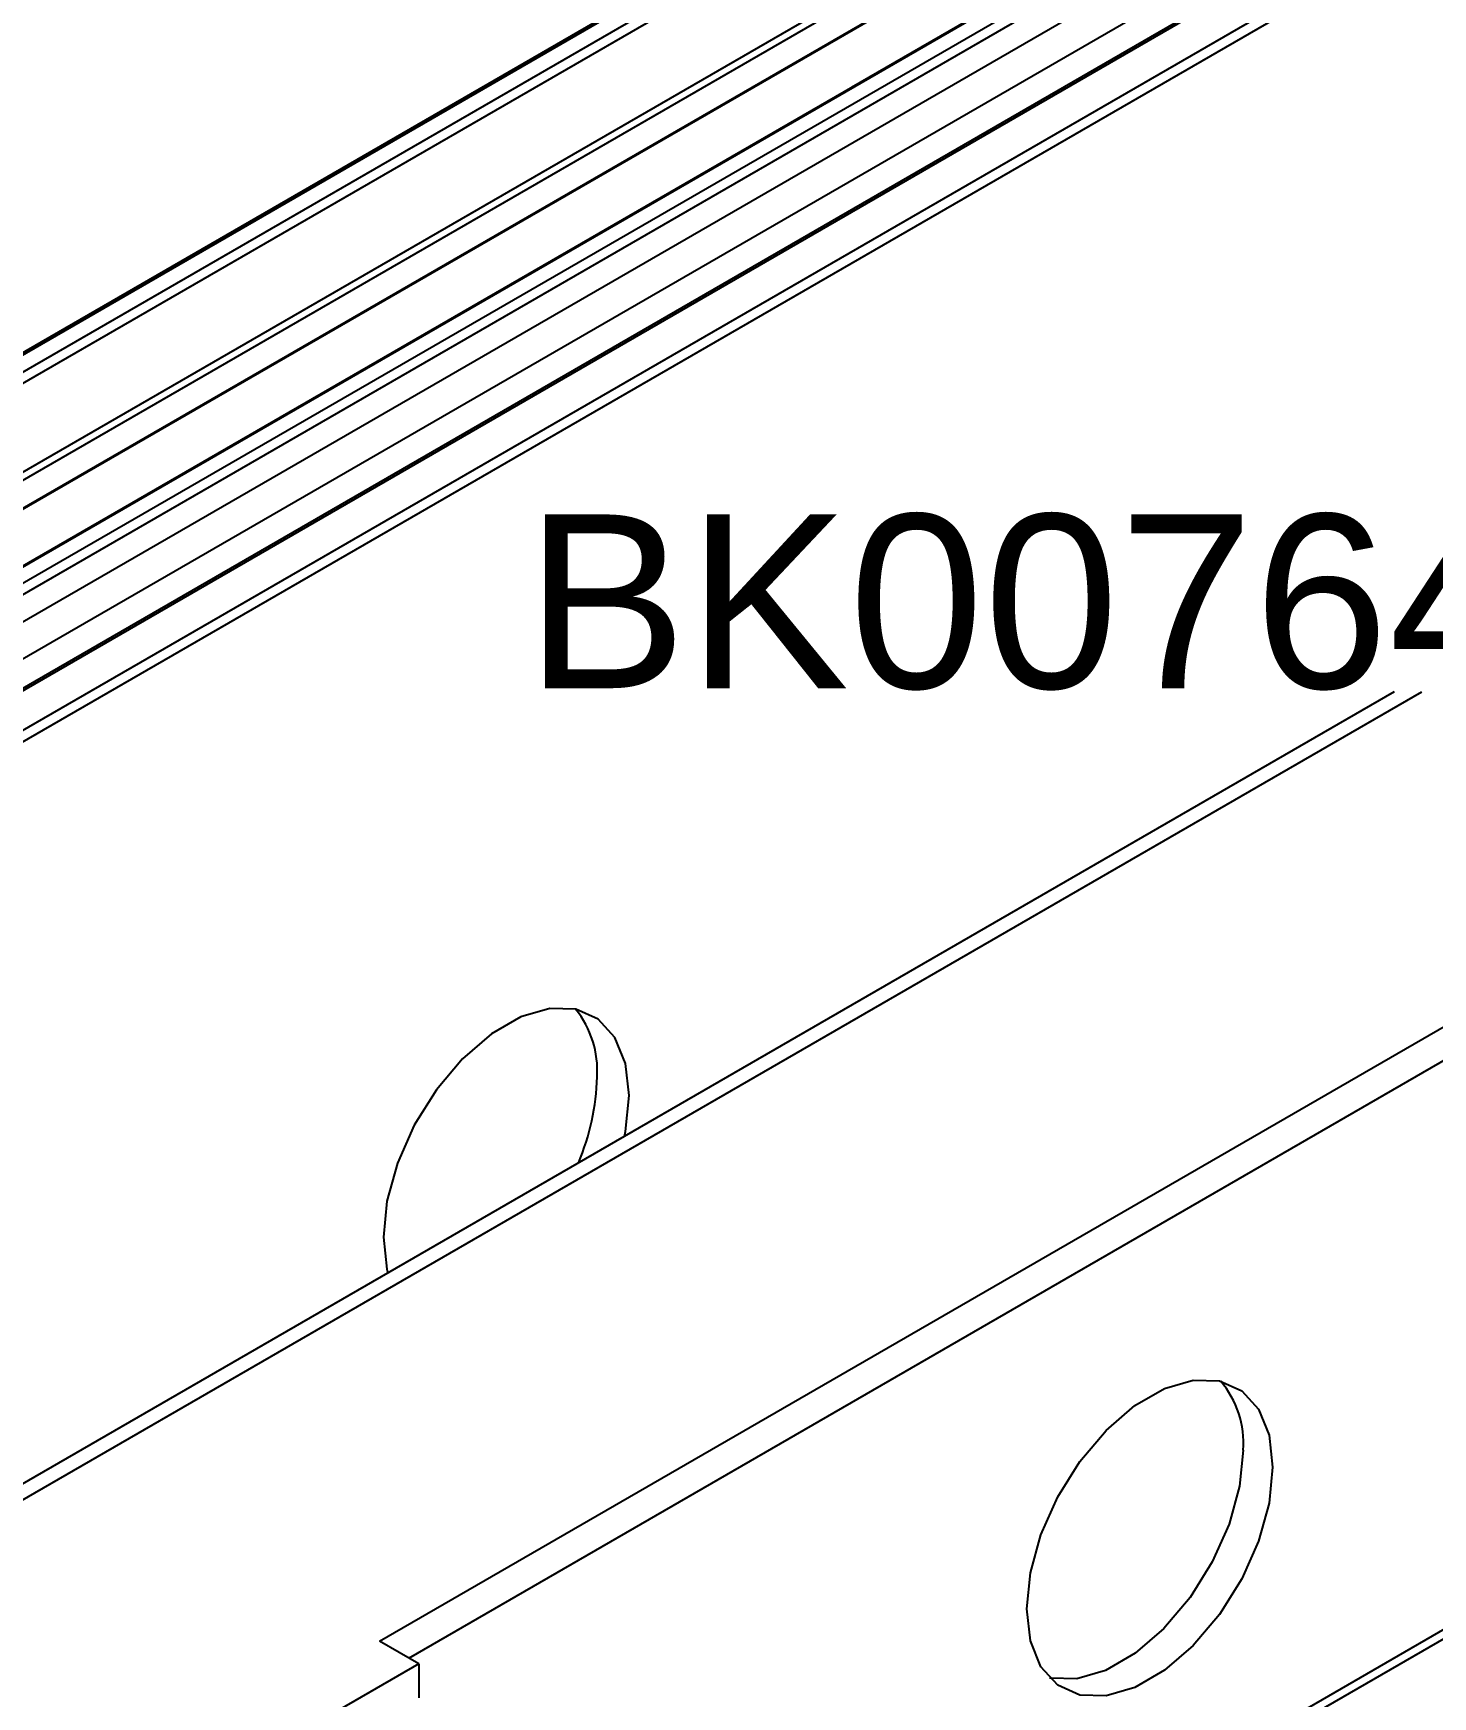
# Model space of a CAD drawing. Extents: x -3.7 to 17.5, y -9.7 to 0.
# Drawn here: x 3.965 to 5.979, y -6.049 to -3.656 of the extents above; entities that cross this region are included whole.
import ezdxf
from ezdxf import colors
from ezdxf.entities.mleader import LeaderData, LeaderLine
from ezdxf.math import Vec2, Vec3

# ---------------------------------------------------------------- set-up
doc = ezdxf.new("R2010")
doc.units = 0
doc.header["$LTSCALE"] = 0.5
doc.header["$MEASUREMENT"] = 0
for name, color, linetype in [('Brackets', 181, 'CONTINUOUS'), ('FAB DWG', 221, 'CONTINUOUS'), ('Housing', 150, 'CONTINUOUS')]:
    doc.layers.add(name, color=color, linetype=linetype)
doc.styles.get("Standard").update_dxf_attribs({"font": 'arial.ttf'})

msp = doc.modelspace()

# ---------------------------------------------------------------- linework, layer by layer
at = {"layer": 'Brackets', "linetype": 'Continuous', "lineweight": 25, "transparency": 16777216}
for p, q in [((4.4633, -5.9692), (7.5568, -4.1833)), ((4.5055, -5.9936), (7.5568, -4.2321)), ((8.5049, -4.5034), (3.1277, -7.6076)), ((3.1277, -7.6207), (8.5106, -4.5132)), ((5.9236, -4.6036), (2.6242, -6.5083)), ((2.644, -6.5198), (5.9633, -4.6036)), ((4.5198, -6.0019), (4.4633, -5.9692)), ((4.5198, -6.0019), (3.1334, -6.8022)), ((4.5198, -6.0019), (4.5198, -6.0507))]:
    msp.add_line(p, q, dxfattribs=at)
at = {"layer": 'Brackets', "linetype": 'Continuous', "lineweight": 25, "transparency": 16777216, "flags": 128}
for points in [[(5.7484, -5.7188), (5.7433, -5.7706), (5.7282, -5.8253), (5.704, -5.8798), (5.6721, -5.9309), (5.6343, -5.9755), (5.593, -6.0112), (5.5503, -6.0358), (5.509, -6.0479), (5.4712, -6.0468), (5.4393, -6.0326), (5.4151, -6.0061), (5.4, -5.9688), (5.3949, -5.9229), (5.4, -5.8711), (5.4151, -5.8163), (5.4393, -5.7618), (5.4712, -5.7108), (5.509, -5.6661), (5.5503, -5.6305), (5.593, -5.6059), (5.6343, -5.5938), (5.6721, -5.5949), (5.704, -5.6091), (5.7282, -5.6356), (5.7433, -5.6729), (5.7484, -5.7188)], [(5.7061, -5.6944), (5.701, -5.7462), (5.6859, -5.8009), (5.6617, -5.8554), (5.6298, -5.9064), (5.592, -5.9511), (5.5507, -5.9868), (5.5081, -6.0114), (5.4667, -6.0235), (5.4289, -6.0224), (5.4273, -6.022)]]:
    msp.add_lwpolyline(points, dxfattribs=at)
at = {"layer": 'Brackets', "linetype": 'Continuous', "lineweight": 25, "transparency": 16777216}
msp.add_arc((5.5681, -5.6847), 0.1384, 355.9807, 40.2631, dxfattribs=at)
at = {"layer": 'Housing', "linetype": 'Continuous', "lineweight": 25, "transparency": 16777216}
for p, q in [((8.4092, -1.5411), (1.5908, -5.4773)), ((8.4098, -1.5441), (1.5914, -5.4803)), ((1.5953, -5.5025), (8.4138, -1.5663)), ((8.4162, -1.5812), (1.5978, -5.5174)), ((1.6127, -5.6365), (8.4311, -1.7004)), ((8.4321, -1.7117), (1.6137, -5.6479)), ((1.6165, -5.6863), (8.4349, -1.7501)), ((1.6166, -5.6877), (8.435, -1.7516)), ((8.4386, -1.8311), (1.6202, -5.7672)), ((8.4386, -1.8326), (1.6203, -5.7688)), ((8.4386, -1.8311), (5.1425, -3.7339)), ((8.4386, -1.8326), (5.1425, -3.7354)), ((1.6208, -5.7917), (8.4391, -1.8555)), ((8.4394, -1.872), (1.621, -5.8082)), ((1.6212, -5.847), (8.4396, -1.9108)), ((8.439, -1.965), (1.6206, -5.9011)), ((8.4379, -2.0075), (1.6196, -5.9436)), ((1.6194, -5.9471), (8.4378, -2.0109)), ((8.4355, -2.0694), (1.6172, -6.0055)), ((1.6165, -6.0223), (8.4348, -2.0861))]:
    msp.add_line(p, q, dxfattribs=at)
at = {"layer": 'Housing', "linetype": 'Continuous', "lineweight": 25, "transparency": 16777216, "flags": 128}
for points in [[(4.8223, -5.1841), (4.8171, -5.1382), (4.802, -5.1009), (4.7778, -5.0744), (4.7459, -5.0602), (4.7082, -5.0591), (4.6668, -5.0712), (4.6242, -5.0958), (4.5828, -5.1315), (4.5451, -5.1761), (4.5132, -5.2272), (4.4889, -5.2817), (4.4738, -5.3364), (4.4687, -5.3882), (4.4738, -5.4341), (4.4753, -5.4397)], [(4.8156, -5.2432), (4.8171, -5.2359), (4.8223, -5.1841)]]:
    msp.add_lwpolyline(points, dxfattribs=at)
at = {"layer": 'Housing', "linetype": 'Continuous', "lineweight": 25, "transparency": 16777216}
for centre, radius, start, end in [((4.6371, -5.1481), 0.1395, 356.0901, 39.1161), ((4.4368, -5.1486), 0.3396, 336.9702, 358.486)]:
    msp.add_arc(centre, radius, start, end, dxfattribs=at)

# ---------------------------------------------------------------- leaders
at = {"layer": 'FAB DWG', "transparency": 16777216}
ml = msp.add_multileader_mtext('Standard', dxfattribs=at)
ml.set_content('BK00764', color=256)
ml.set_leader_properties()
ml.build(insert=Vec2(0, 0))
ml.multileader.update_dxf_attribs({"text_right_attachment_type": 2, "dogleg_length": 0.36, "arrow_head_size": 0.25})
ctx = ml.context
ctx.base_point, ctx.char_height, ctx.arrow_head_size, ctx.landing_gap_size, ctx.plane_origin = Vec3(4.6251, -4.4754), 0.25, 0.25, 0.09, Vec3(7.0664, -4.6659)
ctx.right_attachment, ctx.text_align_type = 2, 2
notes = []
notes.append((ctx, [(1, (1, 1, 0), (6.5597, -4.476), (-1, 0), 0.36, [(0, [(7.0051, -4.9401)], 0, [])])]))
ctx.mtext.insert, ctx.mtext.alignment, ctx.mtext.flow_direction = Vec3(6.1097, -4.3483), 3, 5
for ctx, leaders in notes:
    for number, flags, end, landing, length, lines in leaders:
        leader = LeaderData()
        leader.index, (leader.has_last_leader_line, leader.has_dogleg_vector, leader.attachment_direction) = number, flags
        leader.last_leader_point, leader.dogleg_vector, leader.dogleg_length = Vec3(end), Vec3(landing), length
        for number, points, colour, breaks in lines:
            line = LeaderLine()
            line.index, line.vertices, line.color, line.breaks = number, Vec3.list(points), colors.encode_raw_color(colour), breaks
            leader.lines.append(line)
        ctx.leaders.append(leader)

doc.saveas('drawing.dxf')
